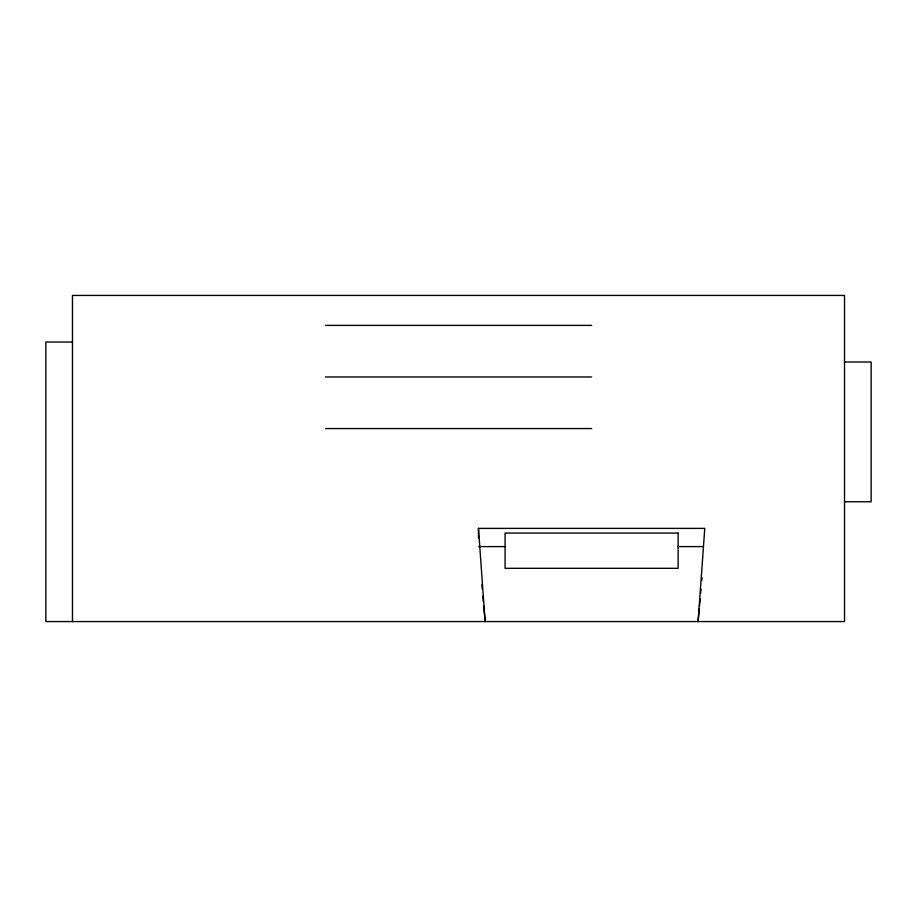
<?xml version="1.0" encoding="UTF-8"?>
<svg xmlns="http://www.w3.org/2000/svg" width="917" height="917" viewBox="0 0 917 917"><rect width="100%" height="100%" fill="white"/><g stroke="black" fill="none" stroke-linecap="round" stroke-linejoin="round"><path stroke-width="1.38" d="M699.235 608.831L698.101 621.566L704.76 528.387L478.468 528.387L478.468 538.187M699.488 605.999L700.118 598.927M700.611 593.276L700.989 589.035M701.746 580.541L701.998 577.71M325.386 325.386L591.614 325.386M72.477 342.03L45.85 342.03L45.85 621.566L844.523 621.566L844.523 295.434L72.477 295.434L72.477 621.566M844.523 361.997L871.15 361.997L871.15 501.759L844.523 501.759M325.386 376.967L591.614 376.967M325.386 428.548L591.614 428.548M478.468 546.601L505.095 546.601M678.133 546.601L703.362 546.601M481.861 584.782L482.239 589.035M482.858 596.107L483.362 601.758M483.74 605.999L485.127 621.566L478.468 528.387M678.133 533.075L505.095 533.075L505.095 568.322L678.133 568.322L678.133 533.075"/></g></svg>
